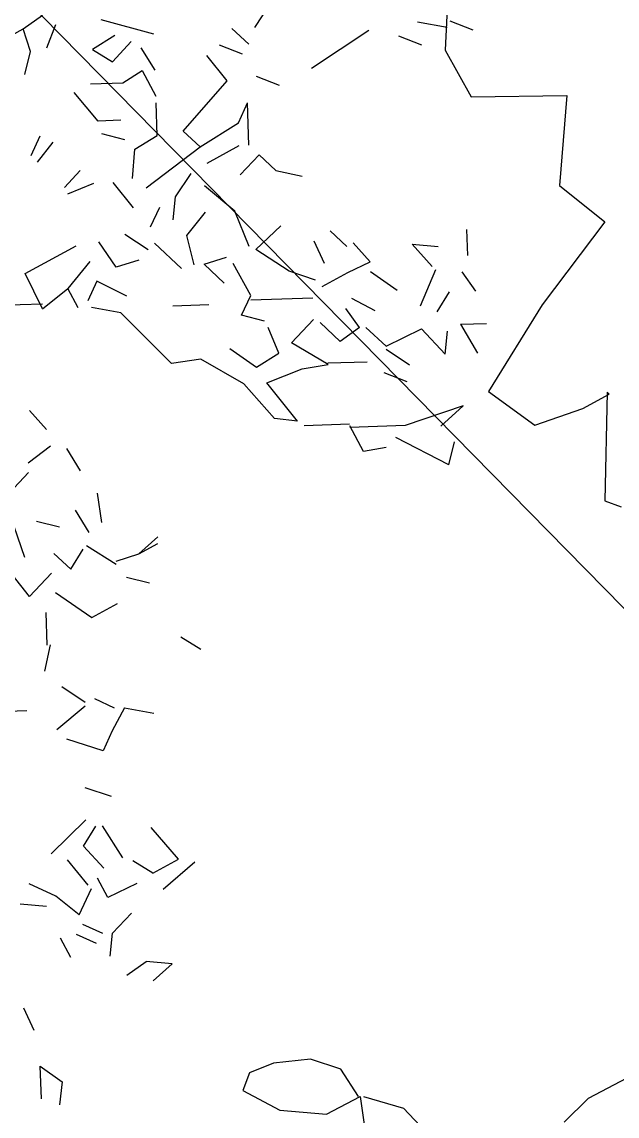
# Model space of a CAD drawing. Header units: metres. Extents: x 10 to 239, y 2 to 253.
# Drawn here: x 18.096 to 19.082, y 182.079 to 183.889 of the extents above; entities that cross this region are included whole.
import ezdxf

# ---------------------------------------------------------------- set-up
doc = ezdxf.new("R2010")
doc.units = ezdxf.units.M
doc.header["$MEASUREMENT"] = 0
doc.layers.add('1gris', color=254, linetype='Continuous')
doc.layers.add('bloques ARBOLES', color=7, linetype='Continuous', true_color=0xb8d897)

# ---------------------------------------------------------------- blocks, each defined once
blk = doc.blocks.new('arb-alz-77')
at = {"layer": 'bloques ARBOLES', "linetype": 'Continuous'}
for p, q in [((4.7103, 6.9842), (4.7696, 7.0735)), ((4.7103, 6.9842), (4.7696, 7.0735)), ((4.7103, 6.9842), (4.7696, 7.0735)), ((4.7103, 6.9842), (4.7696, 7.0735)), ((3.8261, 6.9793), (3.8991, 7.0316)), ((3.8261, 6.9793), (3.8991, 7.0316)), ((3.8261, 6.9793), (3.8991, 7.0316)), ((3.7039, 6.9129), (3.8261, 6.9793)), ((3.7039, 6.9129), (3.8261, 6.9793)), ((3.7039, 6.9129), (3.8261, 6.9793)), ((3.7039, 6.9129), (3.8261, 6.9793)), ((3.7039, 6.9129), (3.8261, 6.9793)), ((3.7039, 6.9129), (3.8261, 6.9793)), ((3.8541, 6.893), (3.8261, 6.9793)), ((3.8541, 6.893), (3.8261, 6.9793)), ((3.8541, 6.893), (3.8261, 6.9793)), ((3.9158, 6.9075), (3.9501, 6.996)), ((3.9158, 6.9075), (3.9501, 6.996)), ((3.9158, 6.9075), (3.9501, 6.996)), ((4.3251, 6.9587), (4.124, 7.0142)), ((4.6877, 6.9212), (4.6233, 6.9812)), ((4.6877, 6.9212), (4.6233, 6.9812)), ((4.9273, 6.8296), (5.1466, 6.9741)), ((4.9273, 6.8296), (5.1466, 6.9741)), ((4.9273, 6.8296), (5.1466, 6.9741)), ((5.4454, 6.9841), (5.3325, 7.0052)), ((5.4454, 6.9841), (5.3325, 7.0052)), ((5.4454, 6.9841), (5.3325, 7.0052)), ((5.4454, 6.9841), (5.3325, 7.0052)), ((5.5452, 6.9751), (5.4569, 7.0094)), ((5.5452, 6.9751), (5.4569, 7.0094)), ((5.5452, 6.9751), (5.4569, 7.0094)), ((4.1757, 6.9537), (4.0904, 6.901)), ((5.2595, 6.9529), (5.3479, 6.9186)), ((3.8321, 6.8052), (3.8541, 6.893)), ((3.8321, 6.8052), (3.8541, 6.893)), ((3.8321, 6.8052), (3.8541, 6.893)), ((3.8321, 6.8052), (3.8541, 6.893)), ((3.8321, 6.8052), (3.8541, 6.893)), ((4.0904, 6.901), (4.1667, 6.8537)), ((4.0904, 6.901), (4.1667, 6.8537)), ((4.1667, 6.8537), (4.2388, 6.931)), ((4.1667, 6.8537), (4.2388, 6.931)), ((4.3297, 6.8219), (4.277, 6.9073)), ((4.3297, 6.8219), (4.277, 6.9073)), ((4.664, 6.883), (4.5756, 6.9173)), ((4.664, 6.883), (4.5756, 6.9173)), ((4.664, 6.883), (4.5756, 6.9173)), ((4.605, 6.7813), (4.5271, 6.8784)), ((4.605, 6.7813), (4.5271, 6.8784)), ((4.605, 6.7813), (4.5271, 6.8784)), ((4.2068, 6.774), (4.2799, 6.8202)), ((4.2068, 6.774), (4.2799, 6.8202)), ((4.2068, 6.774), (4.2799, 6.8202)), ((4.2799, 6.8202), (4.3331, 6.7224)), ((4.2799, 6.8202), (4.3331, 6.7224)), ((4.2799, 6.8202), (4.3331, 6.7224)), ((4.2799, 6.8202), (4.3331, 6.7224)), ((4.2799, 6.8202), (4.3331, 6.7224)), ((4.2799, 6.8202), (4.3331, 6.7224)), ((4.2799, 6.8202), (4.3331, 6.7224)), ((4.0824, 6.7699), (4.2068, 6.774)), ((4.0824, 6.7699), (4.2068, 6.774)), ((4.0824, 6.7699), (4.2068, 6.774)), ((4.0824, 6.7699), (4.2068, 6.774)), ((4.0824, 6.7699), (4.2068, 6.774)), ((4.4373, 6.5888), (4.605, 6.7813)), ((4.4373, 6.5888), (4.605, 6.7813)), ((4.8051, 6.7632), (4.7166, 6.7976)), ((4.1121, 6.6277), (4.0212, 6.7367)), ((4.1121, 6.6277), (4.0212, 6.7367)), ((4.3381, 6.573), (4.3339, 6.6975)), ((4.3381, 6.573), (4.3339, 6.6975)), ((4.3381, 6.573), (4.3339, 6.6975)), ((4.3381, 6.573), (4.3339, 6.6975)), ((4.3381, 6.573), (4.3339, 6.6975)), ((4.3381, 6.573), (4.3339, 6.6975)), ((4.6479, 6.6209), (4.6826, 6.6968)), ((4.6479, 6.6209), (4.6826, 6.6968)), ((4.6881, 6.535), (4.6826, 6.6968)), ((4.6881, 6.535), (4.6826, 6.6968)), ((4.6881, 6.535), (4.6826, 6.6968)), ((4.6881, 6.535), (4.6826, 6.6968)), ((4.1992, 6.6306), (4.1121, 6.6277)), ((4.5015, 6.5288), (4.6479, 6.6209)), ((4.5015, 6.5288), (4.6479, 6.6209)), ((4.5015, 6.5288), (4.6479, 6.6209)), ((3.8897, 6.5704), (3.855, 6.4945)), ((4.2141, 6.5565), (4.1261, 6.5784)), ((4.2141, 6.5565), (4.1261, 6.5784)), ((4.2527, 6.5203), (4.3381, 6.573)), ((4.5015, 6.5288), (4.4373, 6.5888)), ((4.5015, 6.5288), (4.4373, 6.5888)), ((4.5015, 6.5288), (4.4373, 6.5888)), ((4.5015, 6.5288), (4.4373, 6.5888)), ((3.8807, 6.4704), (3.9405, 6.5471)), ((3.8807, 6.4704), (3.9405, 6.5471)), ((4.244, 6.408), (4.2527, 6.5203)), ((4.244, 6.408), (4.2527, 6.5203)), ((4.295, 6.3724), (4.5015, 6.5288)), ((4.295, 6.3724), (4.5015, 6.5288)), ((4.295, 6.3724), (4.5015, 6.5288)), ((4.5286, 6.4673), (4.6509, 6.5338)), ((4.5286, 6.4673), (4.6509, 6.5338)), ((4.7268, 6.499), (4.6546, 6.4218)), ((4.791, 6.4389), (4.7268, 6.499)), ((4.791, 6.4389), (4.7268, 6.499)), ((4.791, 6.4389), (4.7268, 6.499)), ((4.791, 6.4389), (4.7268, 6.499)), ((4.791, 6.4389), (4.7268, 6.499)), ((4.0437, 6.4385), (3.9837, 6.3742)), ((4.0437, 6.4385), (3.9837, 6.3742)), ((4.0437, 6.4385), (3.9837, 6.3742)), ((4.791, 6.4389), (4.8914, 6.4173)), ((4.791, 6.4389), (4.8914, 6.4173)), ((3.9969, 6.3497), (4.0952, 6.3904)), ((3.9969, 6.3497), (4.0952, 6.3904)), ((3.9969, 6.3497), (4.0952, 6.3904)), ((3.9969, 6.3497), (4.0952, 6.3904)), ((3.9969, 6.3497), (4.0952, 6.3904)), ((3.9969, 6.3497), (4.0952, 6.3904)), ((3.9969, 6.3497), (4.0952, 6.3904)), ((3.9969, 6.3497), (4.0952, 6.3904)), ((3.9969, 6.3497), (4.0952, 6.3904)), ((4.2477, 6.2959), (4.1698, 6.393)), ((4.2477, 6.2959), (4.1698, 6.393)), ((4.2477, 6.2959), (4.1698, 6.393)), ((4.2477, 6.2959), (4.1698, 6.393)), ((4.2477, 6.2959), (4.1698, 6.393)), ((4.4083, 6.3388), (4.4675, 6.4279)), ((4.6343, 6.2842), (4.519, 6.3799)), ((4.6343, 6.2842), (4.519, 6.3799)), ((4.6343, 6.2842), (4.519, 6.3799)), ((4.6343, 6.2842), (4.519, 6.3799)), ((4.3987, 6.2513), (4.4083, 6.3388)), ((4.3987, 6.2513), (4.4083, 6.3388)), ((4.3125, 6.2234), (4.3473, 6.2994)), ((4.4507, 6.1907), (4.5223, 6.2803)), ((4.4507, 6.1907), (4.5223, 6.2803)), ((4.4507, 6.1907), (4.5223, 6.2803)), ((4.4507, 6.1907), (4.5223, 6.2803)), ((4.4507, 6.1907), (4.5223, 6.2803)), ((4.6887, 6.1489), (4.6343, 6.2842)), ((4.6887, 6.1489), (4.6343, 6.2842)), ((4.6887, 6.1489), (4.6343, 6.2842)), ((4.7141, 6.1374), (4.8106, 6.2279)), ((4.303, 6.1359), (4.2139, 6.1952)), ((4.303, 6.1359), (4.2139, 6.1952)), ((4.303, 6.1359), (4.2139, 6.1952)), ((4.4793, 6.0796), (4.4507, 6.1907)), ((4.9981, 6.2092), (5.0624, 6.1491)), ((4.9981, 6.2092), (5.0624, 6.1491)), ((4.9981, 6.2092), (5.0624, 6.1491)), ((4.9981, 6.2092), (5.0624, 6.1491)), ((4.9981, 6.2092), (5.0624, 6.1491)), ((5.5243, 6.1148), (5.521, 6.2144)), ((5.5243, 6.1148), (5.521, 6.2144)), ((5.5243, 6.1148), (5.521, 6.2144)), ((5.5243, 6.1148), (5.521, 6.2144)), ((5.5243, 6.1148), (5.521, 6.2144)), ((5.5243, 6.1148), (5.521, 6.2144)), ((5.5243, 6.1148), (5.521, 6.2144)), ((5.5243, 6.1148), (5.521, 6.2144)), ((5.5243, 6.1148), (5.521, 6.2144)), ((5.5243, 6.1148), (5.521, 6.2144)), ((5.5243, 6.1148), (5.521, 6.2144)), ((3.8329, 6.0453), (4.0284, 6.1516)), ((3.8329, 6.0453), (4.0284, 6.1516)), ((3.8329, 6.0453), (4.0284, 6.1516)), ((3.8329, 6.0453), (4.0284, 6.1516)), ((3.8329, 6.0453), (4.0284, 6.1516)), ((3.8329, 6.0453), (4.0284, 6.1516)), ((3.8329, 6.0453), (4.0284, 6.1516)), ((4.1807, 6.0695), (4.1152, 6.1669)), ((4.1807, 6.0695), (4.1152, 6.1669)), ((4.4301, 6.0655), (4.3272, 6.1617)), ((4.4301, 6.0655), (4.3272, 6.1617)), ((4.4301, 6.0655), (4.3272, 6.1617)), ((4.4301, 6.0655), (4.3272, 6.1617)), ((4.4301, 6.0655), (4.3272, 6.1617)), ((4.4301, 6.0655), (4.3272, 6.1617)), ((4.9774, 6.0839), (4.9371, 6.1698)), ((5.1516, 6.0899), (5.0869, 6.1624)), ((5.1516, 6.0899), (5.0869, 6.1624)), ((5.3888, 6.0729), (5.3113, 6.1575)), ((5.3113, 6.1575), (5.4112, 6.1485)), ((5.3888, 6.0729), (5.3113, 6.1575)), ((5.3113, 6.1575), (5.4112, 6.1485)), ((5.3113, 6.1575), (5.4112, 6.1485)), ((5.3888, 6.0729), (5.3113, 6.1575)), ((4.267, 6.0974), (4.1807, 6.0695)), ((4.267, 6.0974), (4.1807, 6.0695)), ((4.267, 6.0974), (4.1807, 6.0695)), ((4.267, 6.0974), (4.1807, 6.0695)), ((4.5167, 6.0809), (4.603, 6.1087)), ((4.5167, 6.0809), (4.603, 6.1087)), ((4.8414, 6.0544), (4.7141, 6.1374)), ((4.0803, 6.0911), (3.9966, 5.9885)), ((4.0803, 6.0911), (3.9966, 5.9885)), ((4.0803, 6.0911), (3.9966, 5.9885)), ((4.5167, 6.0809), (4.5937, 6.0087)), ((4.5167, 6.0809), (4.5937, 6.0087)), ((4.6951, 5.9623), (4.6286, 6.0846)), ((4.6951, 5.9623), (4.6286, 6.0846)), ((5.0658, 6.0495), (5.1516, 6.0899)), ((5.0658, 6.0495), (5.1516, 6.0899)), ((5.0658, 6.0495), (5.1516, 6.0899)), ((5.3441, 5.922), (5.4017, 6.0609)), ((5.3441, 5.922), (5.4017, 6.0609)), ((5.3441, 5.922), (5.4017, 6.0609)), ((5.3441, 5.922), (5.4017, 6.0609)), ((5.3441, 5.922), (5.4017, 6.0609)), ((3.8997, 5.9105), (3.8329, 6.0453)), ((3.8997, 5.9105), (3.8329, 6.0453)), ((4.1078, 6.0172), (4.073, 5.9414)), ((4.1078, 6.0172), (4.073, 5.9414)), ((4.1078, 6.0172), (4.073, 5.9414)), ((4.1078, 6.0172), (4.073, 5.9414)), ((4.1078, 6.0172), (4.073, 5.9414)), ((4.1078, 6.0172), (4.073, 5.9414)), ((4.1078, 6.0172), (4.073, 5.9414)), ((4.2219, 5.9588), (4.1078, 6.0172)), ((4.2219, 5.9588), (4.1078, 6.0172)), ((4.2219, 5.9588), (4.1078, 6.0172)), ((4.9423, 6.0205), (4.8414, 6.0544)), ((4.9423, 6.0205), (4.8414, 6.0544)), ((4.9423, 6.0205), (4.8414, 6.0544)), ((4.9679, 5.9964), (5.0658, 6.0495)), ((4.9679, 5.9964), (5.0658, 6.0495)), ((5.2549, 5.9813), (5.1529, 6.0525)), ((5.2549, 5.9813), (5.1529, 6.0525)), ((5.5017, 6.0518), (5.554, 5.9789)), ((5.5017, 6.0518), (5.554, 5.9789)), ((5.5017, 6.0518), (5.554, 5.9789)), ((5.5017, 6.0518), (5.554, 5.9789)), ((5.5017, 6.0518), (5.554, 5.9789)), ((5.5017, 6.0518), (5.554, 5.9789)), ((3.8997, 5.9105), (3.9966, 5.9885)), ((3.8997, 5.9105), (3.9966, 5.9885)), ((3.8997, 5.9105), (3.9966, 5.9885)), ((3.8997, 5.9105), (3.9966, 5.9885)), ((3.8997, 5.9105), (3.9966, 5.9885)), ((3.8997, 5.9105), (3.9966, 5.9885)), ((4.0364, 5.9152), (3.9966, 5.9885)), ((5.4072, 5.8992), (5.4544, 5.9756)), ((4.6603, 5.8863), (4.6951, 5.9623)), ((4.6603, 5.8863), (4.6951, 5.9623)), ((4.6603, 5.8863), (4.6951, 5.9623)), ((4.9321, 5.9516), (4.6956, 5.9436)), ((4.9321, 5.9516), (4.6956, 5.9436)), ((5.1703, 5.9035), (5.0816, 5.9504)), ((5.1703, 5.9035), (5.0816, 5.9504)), ((3.899, 5.9292), (3.6626, 5.9212)), ((3.899, 5.9292), (3.6626, 5.9212)), ((4.1991, 5.8958), (4.0862, 5.9167)), ((4.1991, 5.8958), (4.0862, 5.9167)), ((4.1991, 5.8958), (4.0862, 5.9167)), ((4.3925, 5.7029), (4.1991, 5.8958)), ((4.3925, 5.7029), (4.1991, 5.8958)), ((4.3925, 5.7029), (4.1991, 5.8958)), ((4.3925, 5.7029), (4.1991, 5.8958)), ((4.3925, 5.7029), (4.1991, 5.8958)), ((4.5344, 5.9257), (4.3975, 5.9212)), ((4.5344, 5.9257), (4.3975, 5.9212)), ((4.5344, 5.9257), (4.3975, 5.9212)), ((5.1103, 5.8392), (5.058, 5.9123)), ((5.1103, 5.8392), (5.058, 5.9123)), ((5.1103, 5.8392), (5.058, 5.9123)), ((5.1103, 5.8392), (5.058, 5.9123)), ((5.1103, 5.8392), (5.058, 5.9123)), ((4.7482, 5.8644), (4.6603, 5.8863)), ((4.7482, 5.8644), (4.6603, 5.8863)), ((4.7482, 5.8644), (4.6603, 5.8863)), ((4.7482, 5.8644), (4.6603, 5.8863)), ((4.8506, 5.7807), (4.9349, 5.8708)), ((4.8506, 5.7807), (4.9349, 5.8708)), ((4.8506, 5.7807), (4.9349, 5.8708)), ((4.8506, 5.7807), (4.9349, 5.8708)), ((4.8506, 5.7807), (4.9349, 5.8708)), ((5.0372, 5.7869), (4.9601, 5.8592)), ((5.496, 5.8524), (5.5956, 5.8557)), ((5.496, 5.8524), (5.5956, 5.8557)), ((5.496, 5.8524), (5.5956, 5.8557)), ((5.496, 5.8524), (5.5956, 5.8557)), ((5.496, 5.8524), (5.5956, 5.8557)), ((5.496, 5.8524), (5.5619, 5.7425)), ((5.496, 5.8524), (5.5619, 5.7425)), ((5.496, 5.8524), (5.5619, 5.7425)), ((4.8021, 5.7418), (4.7614, 5.84)), ((4.8021, 5.7418), (4.7614, 5.84)), ((4.8021, 5.7418), (4.7614, 5.84)), ((5.1103, 5.8392), (5.0372, 5.7869)), ((5.1103, 5.8392), (5.0372, 5.7869)), ((5.1103, 5.8392), (5.0372, 5.7869)), ((5.1103, 5.8392), (5.0372, 5.7869)), ((5.1103, 5.8392), (5.0372, 5.7869)), ((5.2124, 5.768), (5.1351, 5.8402)), ((5.2124, 5.768), (5.1351, 5.8402)), ((5.2124, 5.768), (5.3471, 5.8348)), ((5.2124, 5.768), (5.3471, 5.8348)), ((5.3471, 5.8348), (5.4376, 5.7383)), ((5.3471, 5.8348), (5.4376, 5.7383)), ((5.3471, 5.8348), (5.4376, 5.7383)), ((5.3471, 5.8348), (5.4376, 5.7383)), ((5.3471, 5.8348), (5.4376, 5.7383)), ((5.3471, 5.8348), (5.4376, 5.7383)), ((5.4376, 5.7383), (5.4471, 5.8258)), ((4.9904, 5.6983), (4.8506, 5.7807)), ((4.9904, 5.6983), (4.8506, 5.7807)), ((4.9904, 5.6983), (4.8506, 5.7807)), ((4.9904, 5.6983), (4.8506, 5.7807)), ((4.6147, 5.7603), (4.7167, 5.689)), ((4.6147, 5.7603), (4.7167, 5.689)), ((4.7167, 5.689), (4.8021, 5.7418)), ((4.7167, 5.689), (4.8021, 5.7418)), ((4.7167, 5.689), (4.8021, 5.7418)), ((4.7167, 5.689), (4.8021, 5.7418)), ((5.3019, 5.6963), (5.2127, 5.7556)), ((5.3019, 5.6963), (5.2127, 5.7556)), ((4.5041, 5.7191), (4.3925, 5.7029)), ((4.5041, 5.7191), (4.3925, 5.7029)), ((4.5041, 5.7191), (4.3925, 5.7029)), ((4.6691, 5.6252), (4.5041, 5.7191)), ((4.6691, 5.6252), (4.5041, 5.7191)), ((4.6691, 5.6252), (4.5041, 5.7191)), ((4.6691, 5.6252), (4.5041, 5.7191)), ((4.6691, 5.6252), (4.5041, 5.7191)), ((4.7562, 5.6281), (4.8913, 5.6825)), ((4.7562, 5.6281), (4.8913, 5.6825)), ((4.8913, 5.6825), (4.9904, 5.6983)), ((4.8913, 5.6825), (4.9904, 5.6983)), ((4.8913, 5.6825), (4.9904, 5.6983)), ((4.9901, 5.7044), (5.1396, 5.7094)), ((4.9901, 5.7044), (5.1396, 5.7094)), ((5.2032, 5.6681), (5.2916, 5.6336)), ((5.2032, 5.6681), (5.2916, 5.6336)), ((4.7857, 5.492), (4.6691, 5.6252)), ((4.7857, 5.492), (4.6691, 5.6252)), ((4.8731, 5.4825), (4.7562, 5.6281)), ((4.8731, 5.4825), (4.7562, 5.6281)), ((4.8731, 5.4825), (4.7562, 5.6281)), ((3.9152, 5.4501), (3.8504, 5.5227)), ((3.9152, 5.4501), (3.8504, 5.5227)), ((3.9152, 5.4501), (3.8504, 5.5227)), ((5.5064, 5.5413), (5.2849, 5.4653)), ((5.4219, 5.4637), (5.5064, 5.5413)), ((5.4219, 5.4637), (5.5064, 5.5413)), ((4.8731, 5.4825), (4.7857, 5.492)), ((4.8731, 5.4825), (4.7857, 5.492)), ((4.8731, 5.4825), (4.7857, 5.492)), ((4.8731, 5.4825), (4.7857, 5.492)), ((5.0729, 5.4705), (4.8987, 5.4647)), ((5.0729, 5.4705), (4.8987, 5.4647)), ((5.1262, 5.3666), (5.0731, 5.4644)), ((5.1262, 5.3666), (5.0731, 5.4644)), ((5.2849, 5.4653), (5.0733, 5.4581)), ((5.2849, 5.4653), (5.0733, 5.4581)), ((5.2849, 5.4653), (5.0733, 5.4581)), ((5.2849, 5.4653), (5.0733, 5.4581)), ((5.2849, 5.4653), (5.0733, 5.4581)), ((5.2849, 5.4653), (5.0733, 5.4581)), ((3.8447, 5.3233), (3.9297, 5.3884)), ((3.8447, 5.3233), (3.9297, 5.3884)), ((5.4518, 5.3153), (5.249, 5.4205)), ((5.4518, 5.3153), (5.249, 5.4205)), ((5.4518, 5.3153), (5.249, 5.4205)), ((5.4518, 5.3153), (5.249, 5.4205)), ((5.4518, 5.3153), (5.4737, 5.4032)), ((5.4518, 5.3153), (5.4737, 5.4032)), ((5.4518, 5.3153), (5.4737, 5.4032)), ((5.4518, 5.3153), (5.4737, 5.4032)), ((4.0451, 5.2926), (3.9923, 5.3781)), ((4.0451, 5.2926), (3.9923, 5.3781)), ((4.0451, 5.2926), (3.9923, 5.3781)), ((4.0451, 5.2926), (3.9923, 5.3781)), ((5.2128, 5.3819), (5.1262, 5.3666)), ((5.2128, 5.3819), (5.1262, 5.3666)), ((5.2128, 5.3819), (5.1262, 5.3666)), ((5.2128, 5.3819), (5.1262, 5.3666)), ((3.7738, 5.2087), (3.846, 5.2859)), ((4.1263, 5.096), (4.1102, 5.2076)), ((4.1263, 5.096), (4.1102, 5.2076)), ((4.1263, 5.096), (4.1102, 5.2076)), ((4.1263, 5.096), (4.1102, 5.2076)), ((4.1263, 5.096), (4.1102, 5.2076)), ((4.1263, 5.096), (4.1102, 5.2076)), ((4.1263, 5.096), (4.1102, 5.2076)), ((4.1263, 5.096), (4.1102, 5.2076)), ((4.1263, 5.096), (4.1102, 5.2076)), ((4.1263, 5.096), (4.1102, 5.2076)), ((4.0779, 5.0572), (4.0253, 5.1425)), ((4.0779, 5.0572), (4.0253, 5.1425)), ((3.8321, 4.9615), (3.7768, 5.1217)), ((3.8321, 4.9615), (3.7768, 5.1217)), ((3.8321, 4.9615), (3.7768, 5.1217)), ((3.8321, 4.9615), (3.7768, 5.1217)), ((3.8321, 4.9615), (3.7768, 5.1217)), ((3.9651, 5.0781), (3.8772, 5.1001)), ((4.2674, 4.9762), (4.34, 5.041)), ((4.2674, 4.9762), (4.34, 5.041)), ((4.2674, 4.9762), (4.34, 5.041)), ((4.2674, 4.9762), (4.34, 5.041)), ((4.2674, 4.9762), (4.3408, 5.0161)), ((4.2674, 4.9762), (4.3408, 5.0161)), ((3.9435, 4.9778), (4.0078, 4.9177)), ((3.9435, 4.9778), (4.0078, 4.9177)), ((3.9435, 4.9778), (4.0078, 4.9177)), ((3.9435, 4.9778), (4.0078, 4.9177)), ((3.9435, 4.9778), (4.0078, 4.9177)), ((3.9435, 4.9778), (4.0078, 4.9177)), ((4.0078, 4.9177), (4.0551, 4.9941)), ((4.0078, 4.9177), (4.0551, 4.9941)), ((4.1816, 4.936), (4.0671, 5.0069)), ((4.1816, 4.936), (4.0671, 5.0069)), ((4.1816, 4.936), (4.0671, 5.0069)), ((4.1816, 4.936), (4.0671, 5.0069)), ((4.1816, 4.936), (4.0671, 5.0069)), ((4.1812, 4.9485), (4.2674, 4.9762)), ((4.1812, 4.9485), (4.2674, 4.9762)), ((3.8495, 4.8127), (3.7843, 4.8977)), ((3.8495, 4.8127), (3.7843, 4.8977)), ((3.8495, 4.8127), (3.9337, 4.9027)), ((3.8495, 4.8127), (3.9337, 4.9027)), ((4.2206, 4.8876), (4.3086, 4.8656)), ((4.2206, 4.8876), (4.3086, 4.8656)), ((4.2206, 4.8876), (4.3086, 4.8656)), ((3.9487, 4.8285), (4.0887, 4.7336)), ((4.0887, 4.7336), (4.1866, 4.7868)), ((4.0887, 4.7336), (4.1866, 4.7868)), ((3.918, 4.6282), (3.9138, 4.7526)), ((4.5041, 4.6106), (4.4278, 4.6578)), ((3.9089, 4.5282), (3.9305, 4.6286)), ((3.9089, 4.5282), (3.9305, 4.6286)), ((3.9089, 4.5282), (3.9305, 4.6286)), ((3.9089, 4.5282), (3.9305, 4.6286)), ((4.0624, 4.4089), (3.9732, 4.4682)), ((4.0624, 4.4089), (3.9732, 4.4682)), ((4.0624, 4.4089), (3.9732, 4.4682)), ((4.0624, 4.4089), (3.9732, 4.4682)), ((3.9538, 4.3055), (4.0629, 4.3965)), ((3.9538, 4.3055), (4.0629, 4.3965)), ((3.9538, 4.3055), (4.0629, 4.3965)), ((4.1752, 4.3877), (4.0993, 4.4226)), ((4.1752, 4.3877), (4.0993, 4.4226)), ((4.1752, 4.3877), (4.0993, 4.4226)), ((4.1752, 4.3877), (4.0993, 4.4226)), ((4.1752, 4.3877), (4.0993, 4.4226)), ((4.1752, 4.3877), (4.0993, 4.4226)), ((4.2126, 4.3889), (4.1658, 4.3003)), ((4.2126, 4.3889), (4.1658, 4.3003)), ((4.2126, 4.3889), (4.1658, 4.3003)), ((4.2126, 4.3889), (4.1658, 4.3003)), ((4.2126, 4.3889), (4.3255, 4.368)), ((4.2126, 4.3889), (4.3255, 4.368)), ((4.2126, 4.3889), (4.3255, 4.368)), ((3.8394, 4.3764), (3.7025, 4.3717)), ((3.8394, 4.3764), (3.7025, 4.3717)), ((4.1309, 4.2243), (3.9923, 4.2694)), ((4.1309, 4.2243), (3.9923, 4.2694)), ((4.1309, 4.2243), (3.9923, 4.2694)), ((4.1309, 4.2243), (3.9923, 4.2694)), ((4.1309, 4.2243), (3.9923, 4.2694)), ((4.1309, 4.2243), (3.9923, 4.2694)), ((4.1309, 4.2243), (3.9923, 4.2694)), ((4.1658, 4.3003), (4.1309, 4.2243)), ((4.0609, 4.085), (4.1617, 4.0509)), ((4.0609, 4.085), (4.1617, 4.0509)), ((3.9325, 3.8314), (4.0651, 3.9605)), ((3.9325, 3.8314), (4.0651, 3.9605)), ((3.9325, 3.8314), (4.0651, 3.9605)), ((4.056, 3.8606), (4.1032, 3.9369)), ((4.056, 3.8606), (4.1032, 3.9369)), ((4.056, 3.8606), (4.1032, 3.9369)), ((4.056, 3.8606), (4.1032, 3.9369)), ((4.056, 3.8606), (4.1032, 3.9369)), ((4.207, 3.8159), (4.1282, 3.9377)), ((4.4189, 3.8105), (4.3152, 3.9316)), ((4.4189, 3.8105), (4.3152, 3.9316)), ((4.4189, 3.8105), (4.3152, 3.9316)), ((4.4189, 3.8105), (4.3152, 3.9316)), ((4.4189, 3.8105), (4.3152, 3.9316)), ((4.1336, 3.776), (4.056, 3.8606)), ((4.1336, 3.776), (4.056, 3.8606)), ((4.1336, 3.776), (4.056, 3.8606)), ((4.1336, 3.776), (4.056, 3.8606)), ((4.0736, 3.7117), (3.9955, 3.8087)), ((4.0736, 3.7117), (3.9955, 3.8087)), ((4.0736, 3.7117), (3.9955, 3.8087)), ((4.3211, 3.7574), (4.2448, 3.8047)), ((4.3211, 3.7574), (4.2448, 3.8047)), ((4.3211, 3.7574), (4.2448, 3.8047)), ((4.3211, 3.7574), (4.2448, 3.8047)), ((4.3211, 3.7574), (4.2448, 3.8047)), ((4.3211, 3.7574), (4.2448, 3.8047)), ((4.3211, 3.7574), (4.2448, 3.8047)), ((4.3211, 3.7574), (4.2448, 3.8047)), ((4.3211, 3.7574), (4.4189, 3.8105)), ((4.3211, 3.7574), (4.4189, 3.8105)), ((4.3211, 3.7574), (4.4189, 3.8105)), ((4.3211, 3.7574), (4.4189, 3.8105)), ((4.3606, 3.6966), (4.4816, 3.8003)), ((4.3606, 3.6966), (4.4816, 3.8003)), ((4.3606, 3.6966), (4.4816, 3.8003)), ((4.3606, 3.6966), (4.4816, 3.8003)), ((4.3606, 3.6966), (4.4816, 3.8003)), ((4.3606, 3.6966), (4.4816, 3.8003)), ((4.3606, 3.6966), (4.4816, 3.8003)), ((4.3606, 3.6966), (4.4816, 3.8003)), ((4.3606, 3.6966), (4.4816, 3.8003)), ((4.3606, 3.6966), (4.4816, 3.8003)), ((4.3606, 3.6966), (4.4816, 3.8003)), ((3.9504, 3.6702), (3.8491, 3.7165)), ((3.9504, 3.6702), (3.8491, 3.7165)), ((3.9504, 3.6702), (3.8491, 3.7165)), ((4.1498, 3.6644), (4.1099, 3.7379)), ((4.2602, 3.718), (4.1498, 3.6644)), ((4.2602, 3.718), (4.1498, 3.6644)), ((4.2602, 3.718), (4.1498, 3.6644)), ((4.2602, 3.718), (4.1498, 3.6644)), ((4.2602, 3.718), (4.1498, 3.6644)), ((4.2602, 3.718), (4.1498, 3.6644)), ((4.2602, 3.718), (4.1498, 3.6644)), ((4.2602, 3.718), (4.1498, 3.6644)), ((4.2602, 3.718), (4.1498, 3.6644)), ((4.2602, 3.718), (4.1498, 3.6644)), ((4.2602, 3.718), (4.1498, 3.6644)), ((4.2602, 3.718), (4.1498, 3.6644)), ((4.2602, 3.718), (4.1498, 3.6644)), ((4.2602, 3.718), (4.1498, 3.6644)), ((4.04, 3.5984), (4.0865, 3.6996)), ((4.04, 3.5984), (4.0865, 3.6996)), ((4.04, 3.5984), (4.0865, 3.6996)), ((4.04, 3.5984), (4.0865, 3.6996)), ((4.04, 3.5984), (4.0865, 3.6996)), ((3.8144, 3.6407), (3.9144, 3.6316)), ((4.04, 3.5984), (3.9504, 3.6702)), ((4.04, 3.5984), (3.9504, 3.6702)), ((4.04, 3.5984), (3.9504, 3.6702)), ((4.04, 3.5984), (3.9504, 3.6702)), ((4.04, 3.5984), (3.9504, 3.6702)), ((4.04, 3.5984), (3.9504, 3.6702)), ((4.04, 3.5984), (3.9504, 3.6702)), ((4.04, 3.5984), (3.9504, 3.6702)), ((4.04, 3.5984), (3.9504, 3.6702)), ((4.1669, 3.528), (4.2391, 3.6052)), ((4.1669, 3.528), (4.2391, 3.6052)), ((4.1669, 3.528), (4.2391, 3.6052)), ((4.1669, 3.528), (4.2391, 3.6052)), ((4.1669, 3.528), (4.2391, 3.6052)), ((4.1295, 3.5267), (4.0536, 3.5616)), ((4.1295, 3.5267), (4.0536, 3.5616)), ((4.1295, 3.5267), (4.0536, 3.5616)), ((4.008, 3.4354), (3.9683, 3.509)), ((4.008, 3.4354), (3.9683, 3.509)), ((4.008, 3.4354), (3.9683, 3.509)), ((4.008, 3.4354), (3.9683, 3.509)), ((4.008, 3.4354), (3.9683, 3.509)), ((4.008, 3.4354), (3.9683, 3.509)), ((4.008, 3.4354), (3.9683, 3.509)), ((4.008, 3.4354), (3.9683, 3.509)), ((4.1059, 3.4886), (4.03, 3.5234)), ((4.1059, 3.4886), (4.03, 3.5234)), ((4.1059, 3.4886), (4.03, 3.5234)), ((4.1059, 3.4886), (4.03, 3.5234)), ((4.1059, 3.4886), (4.03, 3.5234)), ((4.1059, 3.4886), (4.03, 3.5234)), ((4.1059, 3.4886), (4.03, 3.5234)), ((4.1059, 3.4886), (4.03, 3.5234)), ((4.1059, 3.4886), (4.03, 3.5234)), ((4.1059, 3.4886), (4.03, 3.5234)), ((4.1059, 3.4886), (4.03, 3.5234)), ((4.1575, 3.4405), (4.1669, 3.528)), ((4.1575, 3.4405), (4.1669, 3.528)), ((4.1575, 3.4405), (4.1669, 3.528)), ((4.1575, 3.4405), (4.1669, 3.528)), ((4.2221, 3.368), (4.295, 3.4203)), ((4.2221, 3.368), (4.295, 3.4203)), ((4.2221, 3.368), (4.295, 3.4203)), ((4.2221, 3.368), (4.295, 3.4203)), ((4.3951, 3.4112), (4.295, 3.4203)), ((4.3951, 3.4112), (4.295, 3.4203)), ((4.3951, 3.4112), (4.295, 3.4203)), ((4.3951, 3.4112), (4.295, 3.4203)), ((4.3951, 3.4112), (4.295, 3.4203)), ((4.3951, 3.4112), (4.295, 3.4203)), ((4.3951, 3.4112), (4.295, 3.4203)), ((4.3225, 3.3464), (4.3951, 3.4112)), ((4.3225, 3.3464), (4.3951, 3.4112)), ((4.3225, 3.3464), (4.3951, 3.4112)), ((4.3225, 3.3464), (4.3951, 3.4112)), ((4.3225, 3.3464), (4.3951, 3.4112)), ((4.3225, 3.3464), (4.3951, 3.4112)), ((4.3225, 3.3464), (4.3951, 3.4112)), ((4.3225, 3.3464), (4.3951, 3.4112)), ((3.868, 3.1567), (3.8279, 3.2426)), ((3.8956, 2.896), (3.8913, 3.0205)), ((3.8956, 2.896), (3.8913, 3.0205)), ((3.8956, 2.896), (3.8913, 3.0205)), ((3.8956, 2.896), (3.8913, 3.0205)), ((3.8913, 3.0205), (3.9743, 2.9611)), ((3.8913, 3.0205), (3.9743, 2.9611)), ((3.8913, 3.0205), (3.9743, 2.9611)), ((3.8913, 3.0205), (3.9743, 2.9611)), ((3.8913, 3.0205), (3.9743, 2.9611)), ((3.9743, 2.9611), (3.9648, 2.8734)), ((3.9743, 2.9611), (3.9648, 2.8734)), ((3.9743, 2.9611), (3.9648, 2.8734)), ((3.9743, 2.9611), (3.9648, 2.8734)), ((3.9743, 2.9611), (3.9648, 2.8734)), ((3.9743, 2.9611), (3.9648, 2.8734)), ((3.9743, 2.9611), (3.9648, 2.8734))]:
    blk.add_line(p, q, dxfattribs=at)
blk = doc.blocks.new('A$C3F3B40B0')
at = {"layer": 'bloques ARBOLES'}
for p, q in [((617.77, 1885), (601.89, 1878.53)), ((642.12, 1887.58), (617.77, 1885)), ((662.24, 1881.12), (642.12, 1887.58)), ((673.89, 1863.02), (662.24, 1881.12)), ((601.89, 1878.53), (597.66, 1866.9)), ((854.93, 1877.24), (825.29, 1861.73)), ((597.66, 1866.9), (622.01, 1853.97)), ((652.71, 1851.38), (674.95, 1863.02)), ((674.95, 1863.02), (679.18, 1833.28)), ((677.06, 1863.02), (703.53, 1855.26)), ((825.29, 1861.73), (809.41, 1846.21)), ((622.01, 1853.97), (652.71, 1851.38)), ((703.53, 1855.26), (718.35, 1839.75))]:
    blk.add_line(p, q, dxfattribs=at)
blk = doc.blocks.new('arbolote')
at = {"layer": 'bloques ARBOLES'}
blk.add_lwpolyline([(-1.8862, 7.5064), (-1.9981, 7.5854), (-2.0934, 7.6491), (-2.2206, 7.5092), (-2.1853, 7.4296), (-2.3106, 7.3842), (-2.3693, 7.3124), (-2.3473, 7.2408), (-2.243, 7.1904), (-2.355, 7.1479), (-2.2214, 6.9934), (-2.2278, 6.8684), (-2.1888, 6.7985), (-2.0452, 6.8005), (-2.0563, 6.666), (-1.9881, 6.6116), (-2.0821, 6.4869), (-2.1626, 6.3571), (-2.0931, 6.3065), (-2.0213, 6.3315), (-1.9816, 6.3531), (-1.9844, 6.3563), (-1.9879, 6.1932), (-1.9638, 6.1843)], dxfattribs=at)

msp = doc.modelspace()

# ---------------------------------------------------------------- linework, layer by layer
at = {"layer": '1gris'}
msp.add_line((24.71514, 177.19815), (14.88692, 187.19815), dxfattribs=at)

# ---------------------------------------------------------------- block references
at = {"xscale": 1.104233309032171, "yscale": 1.104233309032171, "zscale": 1.104233309032171}
msp.add_blockref('arbolote', (21.2568, 176.25776), dxfattribs=at)
at = {"layer": 'bloques ARBOLES', "color": 2}
for name, p, xscale, yscale, zscale in [('arb-alz-77', (16.43939, 180.85149), 0.433568186266492, 0.433568186266492, 0.433568186266492), ('A$C3F3B40B0', (16.96066, 177.43088), 0.0025121894011627, 0.0025121894011627, 0.0025121894011627)]:
    msp.add_blockref(name, p, dxfattribs=dict(at, xscale=xscale, yscale=yscale, zscale=zscale))

doc.saveas('drawing.dxf')
